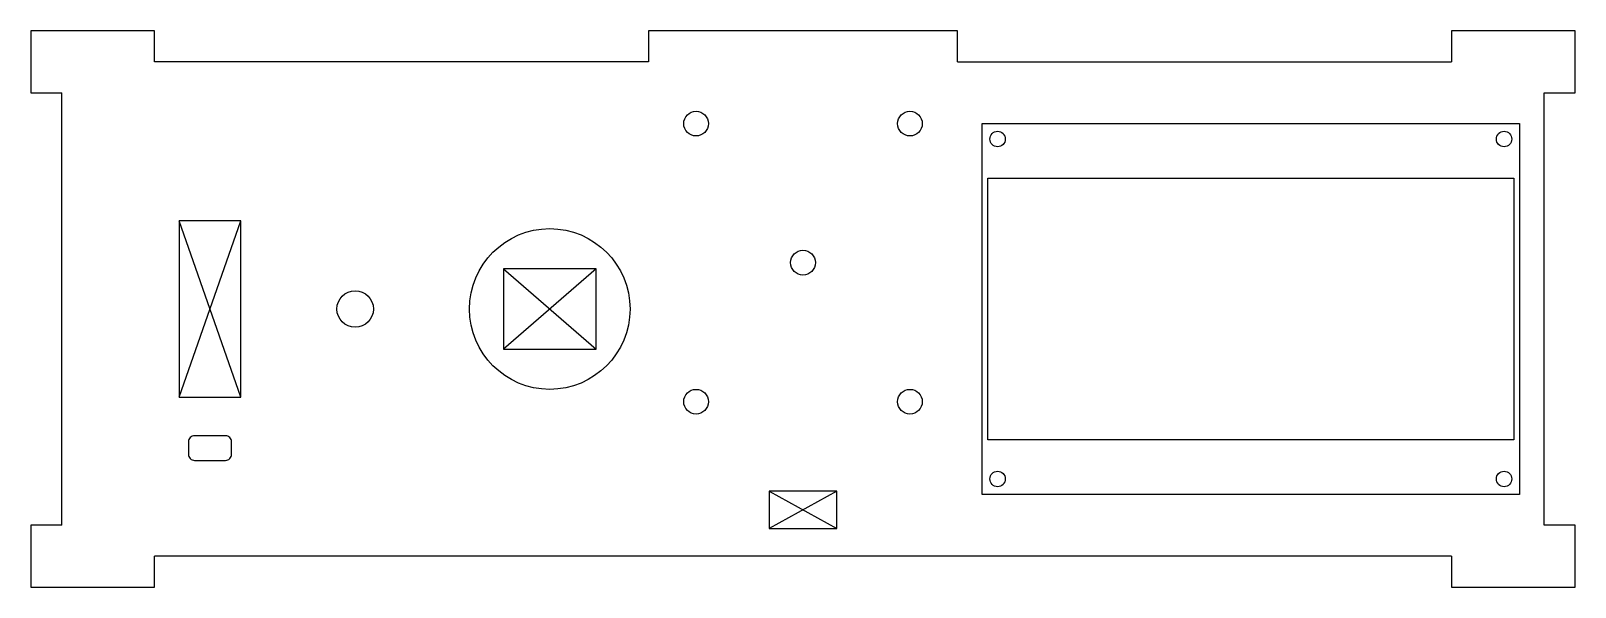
# Model space of a CAD drawing. Header units: inches. Extents: x 0 to 250, y 0 to 90.
import ezdxf

# ---------------------------------------------------------------- set-up
doc = ezdxf.new("R2010")
doc.units = ezdxf.units.IN
doc.header["$MEASUREMENT"] = 0

msp = doc.modelspace()

# ---------------------------------------------------------------- linework, layer by layer
for p, q in [((20, 90), (0, 90)), ((0, 90), (0, 80)), ((20, 85), (20, 90)), ((150, 90), (100, 90)), ((100, 90), (100, 85)), ((150, 85), (150, 90)), ((250, 90), (230, 90)), ((230, 90), (230, 85)), ((250, 80), (250, 90)), ((150, 85), (230, 85)), ((100, 85), (20, 85)), ((0, 80), (5, 80)), ((5, 10), (5, 80)), ((245, 80), (250, 80)), ((245, 10), (245, 80)), ((24, 30.75), (34, 59.25)), ((34, 30.75), (24, 59.25)), ((76.5, 51.5), (91.5, 38.5)), ((91.5, 51.5), (76.5, 38.5)), ((119.5, 15.5), (130.5, 9.5)), ((130.5, 15.5), (119.5, 9.5)), ((5, 10), (0, 10)), ((0, 10), (0, 0)), ((250, 10), (245, 10)), ((250, 0), (250, 10)), ((20, 0), (20, 5)), ((230, 5), (20, 5)), ((230, 5), (230, 0)), ((0, 0), (20, 0)), ((230, 0), (250, 0))]:
    msp.add_line(p, q)
for points in [[(241, 15), (154, 15), (154, 75), (241, 75)], [(240.1, 23.85), (154.9, 23.85), (154.9, 66.15), (240.1, 66.15)], [(24, 30.75), (34, 30.75), (34, 59.25), (24, 59.25)], [(76.5, 38.5), (91.5, 38.5), (91.5, 51.5), (76.5, 51.5)], [(119.5, 9.5), (130.5, 9.5), (130.5, 15.5), (119.5, 15.5)]]:
    msp.add_lwpolyline(points, close=True)
msp.add_lwpolyline([(26.5, 20.5), (31.5, 20.5, 0.414214), (32.5, 21.5), (32.5, 23.5, 0.414214), (31.5, 24.5), (26.5, 24.5, 0.414214), (25.5, 23.5), (25.5, 21.5, 0.414214)], format="xyb", close=True)
for centre, radius in [((107.69, 75), 2), ((142.31, 75), 2), ((156.5, 72.5), 1.25), ((238.5, 72.5), 1.25), ((84, 45), 13), ((125, 52.5), 2), ((52.5, 45), 2.95), ((107.69, 30), 2), ((142.31, 30), 2), ((156.5, 17.5), 1.25), ((238.5, 17.5), 1.25)]:
    msp.add_circle(centre, radius)

doc.saveas('drawing.dxf')
